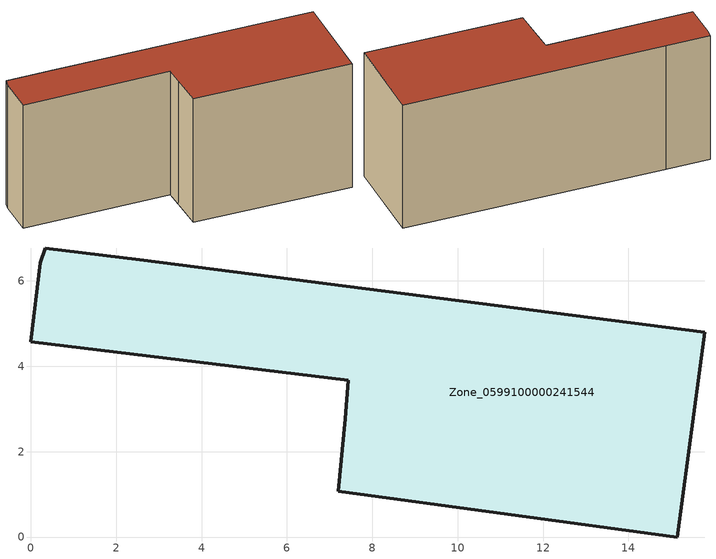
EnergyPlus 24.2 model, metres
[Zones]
Zone_0599100000241544
 floor ground (C_G): 0,4.58 0.23,6.43 0.33,6.77 2.55,6.5 15.79,4.8 15.15,0 7.2,1.07 7.36,2.77 7.44,3.67 z0
 wall outside (C_F): 0.23,6.43 0,4.58 7.44,3.67 7.36,2.77 7.2,1.07 15.15,0 15.79,4.8 2.55,6.5 0.33,6.77 0.23,6.43 z0:6.9
 roof outside (C_R): 0,4.58 7.44,3.67 7.36,2.77 7.2,1.07 15.15,0 15.79,4.8 2.55,6.5 0.33,6.77 0.23,6.43 z6.9
[BUILDING]
Pand.0599100000241544: North Axis=0; Terrain=City; Loads Convergence Tolerance Value=0.04; Temperature Convergence Tolerance Value=0.4; Solar Distribution=FullExterior; Maximum Number of Warmup Days=25; Minimum Number of Warmup Days=1
[Site:Location]
Rotterdam.The.Hague.AP_ZH_NLD Design_Conditions: Latitude=51.96; Longitude=4.45; Time Zone=1; Elevation=-4.5
[SITE:GROUNDTEMPERATURE:BUILDINGSURFACE]
18, 18, 18, 18, 18, 18, 18, 18, 18, 18, 18, 18
[MATERIAL] Thermal Absorptance=0.9; Solar Absorptance=0.7; Visible Absorptance=0.7
Name | Roughness | Thickness | Conductivity | Density | Specific Heat
G.TI.1946 | MediumSmooth | 0.15 | 1 | 540 | 1210
F.TI.1946 | Rough | 0.3 | 0.857143 | 1920 | 840
R.TI.1946 | MediumRough | 0.2 | 0.1 | 1500 | 1000
[CONSTRUCTION]
C_G: G.TI.1946
C_F: F.TI.1946
C_R: R.TI.1946
[ZONE]
Zone_0599100000241544: Type=1; Multiplier=1; Ceiling Height=Autocalculate; Volume=Autocalculate; Floor Area=autocalculate; Part of Total Floor Area=Yes
[ZONEINFILTRATION:DESIGNFLOWRATE]
Infil_Zone_0599100000241544: Zone or ZoneList or Space or SpaceList=Zone_0599100000241544; Schedule=AlwaysOn; Design Flow Rate Calculation Method=Flow/Area; Flow Rate per Floor Area=0.003; Constant Term Coefficient=1; Temperature Term Coefficient=0; Velocity Term Coefficient=0; Velocity Squared Term Coefficient=0
[HVACTEMPLATE:ZONE:IDEALLOADSAIRSYSTEM]
Zone_0599100000241544: Maximum Heating Supply Air Temperature=50; Minimum Cooling Supply Air Temperature=13; Maximum Heating Supply Air Humidity Ratio=0.0156; Minimum Cooling Supply Air Humidity Ratio=0.0077; Heating Limit=NoLimit; Cooling Limit=NoLimit; Dehumidification Control Type=ConstantSensibleHeatRatio; Cooling Sensible Heat Ratio=0.7; Dehumidification Setpoint=60; Humidification Control Type=None; Humidification Setpoint=30; Outdoor Air Method=None; Outdoor Air Flow Rate per Person=0.00944; Outdoor Air Flow Rate per Zone Floor Area=0; Outdoor Air Flow Rate per Zone=0; Demand Controlled Ventilation Type=None; Outdoor Air Economizer Type=NoEconomizer; Heat Recovery Type=None; Sensible Heat Recovery Effectiveness=0.7; Latent Heat Recovery Effectiveness=0.65
[ZONECONTROL:THERMOSTAT]
ThermostatControl_Zone_0599100000241544: Zone or ZoneList=Zone_0599100000241544; Control Type Schedule=DualSetpointControlType; Control 1=Thermostat_Zone_0599100000241544; Temperature Difference Between Cutout And Setpoint=0
[THERMOSTATSETPOINT:DUALSETPOINT]
Thermostat_Zone_0599100000241544: Heating Setpoint Temperature Schedule=HeatingSetpoint_Zone_0599100000241544; Cooling Setpoint Temperature Schedule=CoolingSetpoint_Zone_0599100000241544
[SCHEDULE:COMPACT]
HeatingSetpoint_Zone_0599100000241544: Through: 12/31, For: AllDays, Until: 24:00, 21
CoolingSetpoint_Zone_0599100000241544: Through: 12/31, For: AllDays, Until: 24:00, 24
DualSetpointControlType: Through: 12/31, For: AllDays, Until: 24:00, 4
AlwaysOn: Through: 12/31, For: AllDays, Until: 24:00, 1
